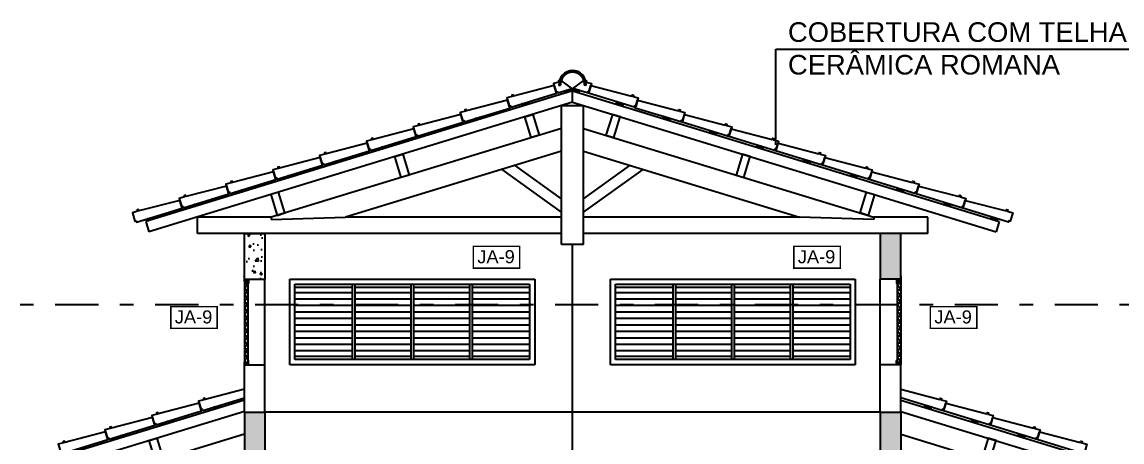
# Model space of a CAD drawing. Extents: x -81 to 144, y 107 to 212.
# Drawn here: x -51.73 to -43.65, y 161.62 to 164.7 of the extents above; entities that cross this region are included whole.
import ezdxf

# ---------------------------------------------------------------- set-up
doc = ezdxf.new("R2010")
doc.units = 0
doc.header["$LTSCALE"] = 0.005
doc.linetypes.add('DASHDOT', pattern=[25.4, 12.7, -6.35, 0, -6.35])
doc.layers.get('0').update_dxf_attribs({"linetype": 'CONTINUOUS'})
for name, color, linetype in [('A-01', 1, 'CONTINUOUS'), ('A-ALV', 6, 'CONTINUOUS'), ('A-ESQ', 1, 'CONTINUOUS'), ('A-EST', 5, 'CONTINUOUS'), ('A-PERFIL', 3, 'CONTINUOUS'), ('A-TEL', 2, 'CONTINUOUS'), ('A-TELHAS', 2, 'CONTINUOUS'), ('ARQ-HTC', 9, 'CONTINUOUS'), ('ARQ-SMB-1_100', 1, 'CONTINUOUS'), ('ARQ-TXT-1_075', 2, 'CONTINUOUS'), ('MADEIRAMENTO', 2, 'CONTINUOUS')]:
    doc.layers.add(name, color=color, linetype=linetype)
doc.styles.add('ESC-50-A20', font='arial.ttf', dxfattribs={"height": 0.1})
doc.styles.add('FNDE Texto Cota 0025', font='verdana.ttf', dxfattribs={"height": 0.04})
doc.dimstyles.new('FNDE 1-0025', dxfattribs={"dimscale": 5, "dimtxt": 0.04, "dimasz": 0.01, "dimexe": 0.15, "dimexo": 0.15, "dimgap": 0.005, "dimtad": 1, "dimzin": 1, "dimdsep": 46, "dimtxsty": 'FNDE Texto Cota 0025', "dimblk": 'tic', "dimcen": 0.015, "dimdle": 0.15, "dimse1": 1, "dimse2": 1, "dimclrd": 251, "dimclre": 251, "dimclrt": 256, "dimaunit": 1, "dimadec": 3, "dimazin": 0, "dimtfac": 1, "dimtix": 1, "dimtmove": 2, "dimatfit": 3, "dimfxl": 0.15, "dimtvp": 1, "dimtolj": 1, "dimtzin": 0, "dimarcsym": 0})
pattern_1 = [(50, (86.559, 34.55552), (0.18218467, -0.01593909), [0.01905, -0.20955]), (355, (86.559, 34.55552), (-0.03524342, 0.19105685), [0.01524, -0.16764058]), (100.45144, (86.57419, 34.5542), (0.14694125, 0.17511775), [0.01619, -0.17809024]), (46.1842, (86.559, 34.60632), (0.27107904, -0.04204233), [0.028575, -0.314325]), (96.63556, (86.5816, 34.60282), (0.23740413, 0.24742612), [0.02428502, -0.2671356]), (351.18415, (86.559, 34.60632), (0.23740413, 0.24742612), [0.02285997, -0.25145973]), (21, (86.5844, 34.59362), (0.15161439, -0.1022652), [0.01905, -0.20955]), (326, (86.5844, 34.59362), (0.06180203, 0.18418797), [0.01524, -0.16764]), (71.45144, (86.59704, 34.5851), (0.21341642, 0.08192277), [0.01619, -0.17808994]), (37.5, (86.559005, 34.55552), (0.003088603, 0.08455504), [0, -0.165608, 0, -0.17018, 0, -0.168275]), (7.5, (86.559005, 34.55552), (0.066819663, 0.100180575), [0, -0.097028, 0, -0.161798, 0, -0.064135]), (327.5, (86.50236, 34.55552), (0.135590595, -0.005728744), [0, -0.0635, 0, -0.19812, 0, -0.26289]), (317.5, (86.47696, 34.55552), (0.14812918, 0.02542649), [0, -0.08255, 0, -0.131572, 0, -0.18669])]

# ---------------------------------------------------------------- blocks, each defined once
blk = doc.blocks.new('T2')
at = {"linetype": 'Continuous'}
blk.add_lwpolyline([(0, 0.0594), (0.31, 0.073), (0.3096, 0.083), (0.3196, 0.0834), (0.32, 0.0734), (0.36, 0.075), (0.36, 0.0099), (0.35, 0.0099), (0.35, 0), (0, 0), (0.0001, 0.0594)], dxfattribs=at)
blk = doc.blocks.new('tic')
at = {"color": 251}
for p, q in [((-1, 0), (1, 0)), ((0, -1), (0, 1))]:
    blk.add_line(p, q, dxfattribs=at)
blk.add_line((-0.6, -0.6), (0.6, 0.6))

msp = doc.modelspace()

# ---------------------------------------------------------------- hatches: boundary and pattern name
at = {"layer": 'ARQ-HTC'}
h = msp.add_hatch(dxfattribs=at)
h.set_pattern_fill('AR-CONC', color=251, scale=0.001, style=0)
h.set_pattern_definition(pattern_1)
h.paths.add_polyline_path([(-49.9499, 163.1497), (-50.0999, 163.1497), (-50.0999, 162.8147), (-50.0699, 162.8147), (-49.9499, 162.8147)])
h = msp.add_hatch(dxfattribs=at)
h.set_pattern_fill('AR-CONC', color=251, scale=0.001, style=0)
h.set_pattern_definition(pattern_1)
h.paths.add_polyline_path([(-49.9499, 161.8347), (-50.0999, 161.8347), (-50.0999, 161.5347), (-49.9499, 161.5347)])
h.paths.add_polyline_path([(-45.2734, 161.8347), (-45.4234, 161.8347), (-45.4234, 161.5347), (-45.2734, 161.5347)])
h.paths.add_polyline_path([(-45.2734, 163.1497), (-45.4234, 163.1497), (-45.4234, 162.8147), (-45.2734, 162.8147)])

# ---------------------------------------------------------------- linework, layer by layer
at = {"color": 2, "linetype": 'ByBlock'}
for p, q in [((-47.7865, 164.2385), (-47.7745, 164.2395)), ((-47.7865, 164.2385), (-47.7745, 164.2395)), ((-47.6867, 164.2139), (-47.7706, 164.274)), ((-47.6867, 164.2139), (-47.6031, 164.2744)), ((-47.587, 164.2391), (-47.599, 164.24))]:
    msp.add_line(p, q, dxfattribs=at)
at = {"linetype": 'DASHDOT', "ltscale": 5}
msp.add_line((-52.9606, 162.6274), (-42.1324, 162.6274), dxfattribs=at)
at = {"color": 2, "linetype": 'ByBlock'}
for points in [[(-47.7833, 164.2734), (-47.7897, 164.2717), (-47.7872, 164.2621), (-47.8259, 164.2519), (-47.8069, 164.1896), (-47.7973, 164.1925), (-47.7944, 164.1831), (-47.6887, 164.2154)], [(-47.7628, 164.2684), (-47.7728, 164.2658)], [(-47.59, 164.2734), (-47.5835, 164.2717), (-47.5861, 164.2621), (-47.5474, 164.2519), (-47.5664, 164.1896), (-47.576, 164.1925), (-47.5789, 164.1831), (-47.6846, 164.2154)], [(-47.6105, 164.2684), (-47.6005, 164.2658)]]:
    msp.add_lwpolyline(points, dxfattribs=at)
at = {"color": 3}
for points in [[(-47.9325, 163.872), (-47.9898, 163.8544), (-48.0366, 164.0074), (-47.9792, 164.025)], [(-47.4408, 163.872), (-47.3835, 163.8544), (-47.3367, 164.0074), (-47.394, 164.025)], [(-48.8888, 163.5796), (-48.9461, 163.562), (-48.9929, 163.7151), (-48.9355, 163.7326)], [(-46.4845, 163.5796), (-46.4271, 163.562), (-46.3804, 163.7151), (-46.4377, 163.7326)], [(-49.8597, 163.2828), (-49.8023, 163.3003), (-49.8491, 163.4533), (-49.9064, 163.4358)], [(-45.5136, 163.2828), (-45.571, 163.3003), (-45.5242, 163.4533), (-45.4668, 163.4358)], [(-50.6964, 161.4917), (-50.7538, 161.4742), (-50.8005, 161.6272), (-50.7432, 161.6447)], [(-44.6769, 161.4917), (-44.6195, 161.4742), (-44.5727, 161.6272), (-44.6301, 161.6447)]]:
    msp.add_lwpolyline(points, close=True, dxfattribs=at)
at = {"color": 2, "linetype": 'ByBlock'}
for centre, radius, start, end in [((-47.6848, 164.2467), 0.102, 91.24036, 184.61749), ((-47.6848, 164.2467), 0.102, 91.24036, 184.61749), ((-47.6848, 164.2467), 0.09, 91.38518, 184.61749), ((-47.6848, 164.2467), 0.09, 91.38518, 184.61749), ((-47.6887, 164.2467), 0.102, 355.69124, 89.06837), ((-47.6887, 164.2467), 0.09, 355.69124, 88.92355)]:
    msp.add_arc(centre, radius, start, end, dxfattribs=at)
at = {"layer": 'A-01'}
for p, q in [((-47.6866, 161.5347), (-47.6866, 163.0697)), ((-49.9499, 162.1847), (-49.9499, 162.8147)), ((-45.4234, 162.1847), (-45.4234, 162.8147)), ((-45.4234, 161.8347), (-49.9499, 161.8347))]:
    msp.add_line(p, q, dxfattribs=at)
at = {"layer": 'A-ALV'}
for p, q in [((-50.0999, 161.8347), (-50.0999, 162.1847)), ((-50.0999, 162.1847), (-49.9499, 162.1847)), ((-49.9499, 161.8347), (-49.9499, 162.1847)), ((-45.2734, 162.1847), (-45.4234, 162.1847)), ((-45.4234, 161.8347), (-45.4234, 162.1847)), ((-45.2734, 161.8347), (-45.2734, 162.1847))]:
    msp.add_line(p, q, dxfattribs=at)
at = {"layer": 'A-ESQ'}
for p, q in [((-49.7651, 162.8147), (-47.9651, 162.8147)), ((-49.7651, 162.1847), (-49.7651, 162.8147)), ((-49.7281, 162.7777), (-48.0021, 162.7777)), ((-49.7281, 162.2217), (-49.7281, 162.7777)), ((-49.7281, 162.7537), (-49.3066, 162.7537)), ((-49.3066, 162.7777), (-49.3066, 162.2217)), ((-49.2866, 162.7777), (-49.2866, 162.2217)), ((-49.2866, 162.7537), (-48.8751, 162.7537)), ((-48.8751, 162.7777), (-48.8751, 162.2217)), ((-48.8551, 162.7777), (-48.8551, 162.2217)), ((-48.8551, 162.7537), (-48.4436, 162.7537)), ((-48.4436, 162.7777), (-48.4436, 162.2217)), ((-48.4236, 162.7777), (-48.4236, 162.2217)), ((-48.4236, 162.7537), (-48.0021, 162.7537)), ((-48.0021, 162.7777), (-48.0021, 162.2217)), ((-47.9651, 162.8147), (-47.9651, 162.1847)), ((-47.4082, 162.8147), (-45.6082, 162.8147)), ((-47.4082, 162.1847), (-47.4082, 162.8147)), ((-47.3712, 162.7777), (-45.6452, 162.7777)), ((-47.3712, 162.2217), (-47.3712, 162.7777)), ((-47.3712, 162.7537), (-46.9497, 162.7537)), ((-46.9497, 162.7777), (-46.9497, 162.2217)), ((-46.9297, 162.7777), (-46.9297, 162.2217)), ((-46.9297, 162.7537), (-46.5182, 162.7537)), ((-46.5182, 162.7777), (-46.5182, 162.2217)), ((-46.4982, 162.7777), (-46.4982, 162.2217)), ((-46.4982, 162.7537), (-46.0867, 162.7537)), ((-46.0867, 162.7777), (-46.0867, 162.2217)), ((-46.0667, 162.7777), (-46.0667, 162.2217)), ((-46.0667, 162.7537), (-45.6452, 162.7537)), ((-45.6452, 162.7777), (-45.6452, 162.2217)), ((-45.6082, 162.8147), (-45.6082, 162.1847)), ((-49.3066, 162.7142), (-49.7281, 162.7142)), ((-49.3066, 162.6665), (-49.7281, 162.6665)), ((-48.8751, 162.7142), (-49.2866, 162.7142)), ((-48.8751, 162.6665), (-49.2866, 162.6665)), ((-48.4436, 162.7142), (-48.8551, 162.7142)), ((-48.4436, 162.6665), (-48.8551, 162.6665)), ((-48.0021, 162.7142), (-48.4236, 162.7142)), ((-48.0021, 162.6665), (-48.4236, 162.6665)), ((-46.9497, 162.7142), (-47.3712, 162.7142)), ((-46.9497, 162.6665), (-47.3712, 162.6665)), ((-46.5182, 162.7142), (-46.9297, 162.7142)), ((-46.5182, 162.6665), (-46.9297, 162.6665)), ((-46.0867, 162.7142), (-46.4982, 162.7142)), ((-46.0867, 162.6665), (-46.4982, 162.6665)), ((-45.6452, 162.7142), (-46.0667, 162.7142)), ((-45.6452, 162.6665), (-46.0667, 162.6665)), ((-49.3066, 162.6189), (-49.7281, 162.6189)), ((-48.8751, 162.6189), (-49.2866, 162.6189)), ((-48.4436, 162.6189), (-48.8551, 162.6189)), ((-48.0021, 162.6189), (-48.4236, 162.6189)), ((-46.9497, 162.6189), (-47.3712, 162.6189)), ((-46.5182, 162.6189), (-46.9297, 162.6189)), ((-46.0867, 162.6189), (-46.4982, 162.6189)), ((-45.6452, 162.6189), (-46.0667, 162.6189)), ((-49.3066, 162.5713), (-49.7281, 162.5713)), ((-49.3066, 162.5237), (-49.7281, 162.5237)), ((-48.8751, 162.5713), (-49.2866, 162.5713)), ((-48.8751, 162.5237), (-49.2866, 162.5237)), ((-48.4436, 162.5713), (-48.8551, 162.5713)), ((-48.4436, 162.5237), (-48.8551, 162.5237)), ((-48.0021, 162.5713), (-48.4236, 162.5713)), ((-48.0021, 162.5237), (-48.4236, 162.5237)), ((-46.9497, 162.5713), (-47.3712, 162.5713)), ((-46.9497, 162.5237), (-47.3712, 162.5237)), ((-46.5182, 162.5713), (-46.9297, 162.5713)), ((-46.5182, 162.5237), (-46.9297, 162.5237)), ((-46.0867, 162.5713), (-46.4982, 162.5713)), ((-46.0867, 162.5237), (-46.4982, 162.5237)), ((-45.6452, 162.5713), (-46.0667, 162.5713)), ((-45.6452, 162.5237), (-46.0667, 162.5237)), ((-49.3066, 162.476), (-49.7281, 162.476)), ((-49.3066, 162.4284), (-49.7281, 162.4284)), ((-48.8751, 162.476), (-49.2866, 162.476)), ((-48.8751, 162.4284), (-49.2866, 162.4284)), ((-48.4436, 162.476), (-48.8551, 162.476)), ((-48.4436, 162.4284), (-48.8551, 162.4284)), ((-48.0021, 162.476), (-48.4236, 162.476)), ((-48.0021, 162.4284), (-48.4236, 162.4284)), ((-46.9497, 162.476), (-47.3712, 162.476)), ((-46.9497, 162.4284), (-47.3712, 162.4284)), ((-46.5182, 162.476), (-46.9297, 162.476)), ((-46.5182, 162.4284), (-46.9297, 162.4284)), ((-46.0867, 162.476), (-46.4982, 162.476)), ((-46.0867, 162.4284), (-46.4982, 162.4284)), ((-45.6452, 162.476), (-46.0667, 162.476)), ((-45.6452, 162.4284), (-46.0667, 162.4284)), ((-49.3066, 162.3808), (-49.7281, 162.3808)), ((-48.8751, 162.3808), (-49.2866, 162.3808)), ((-48.4436, 162.3808), (-48.8551, 162.3808)), ((-48.0021, 162.3808), (-48.4236, 162.3808)), ((-46.9497, 162.3808), (-47.3712, 162.3808)), ((-46.5182, 162.3808), (-46.9297, 162.3808)), ((-46.0867, 162.3808), (-46.4982, 162.3808)), ((-45.6452, 162.3808), (-46.0667, 162.3808)), ((-49.3066, 162.3332), (-49.7281, 162.3332)), ((-49.3066, 162.2855), (-49.7281, 162.2855)), ((-48.8751, 162.3332), (-49.2866, 162.3332)), ((-48.8751, 162.2855), (-49.2866, 162.2855)), ((-48.4436, 162.3332), (-48.8551, 162.3332)), ((-48.4436, 162.2855), (-48.8551, 162.2855)), ((-48.0021, 162.3332), (-48.4236, 162.3332)), ((-48.0021, 162.2855), (-48.4236, 162.2855)), ((-46.9497, 162.3332), (-47.3712, 162.3332)), ((-46.9497, 162.2855), (-47.3712, 162.2855)), ((-46.5182, 162.3332), (-46.9297, 162.3332)), ((-46.5182, 162.2855), (-46.9297, 162.2855)), ((-46.0867, 162.3332), (-46.4982, 162.3332)), ((-46.0867, 162.2855), (-46.4982, 162.2855)), ((-45.6452, 162.3332), (-46.0667, 162.3332)), ((-45.6452, 162.2855), (-46.0667, 162.2855)), ((-47.9651, 162.1847), (-49.7651, 162.1847)), ((-49.3066, 162.2457), (-49.7281, 162.2457)), ((-48.0021, 162.2217), (-49.7281, 162.2217)), ((-48.8751, 162.2457), (-49.2866, 162.2457)), ((-48.4436, 162.2457), (-48.8551, 162.2457)), ((-48.0021, 162.2457), (-48.4236, 162.2457)), ((-45.6082, 162.1847), (-47.4082, 162.1847)), ((-46.9497, 162.2457), (-47.3712, 162.2457)), ((-45.6452, 162.2217), (-47.3712, 162.2217)), ((-46.5182, 162.2457), (-46.9297, 162.2457)), ((-46.0867, 162.2457), (-46.4982, 162.2457)), ((-45.6452, 162.2457), (-46.0667, 162.2457))]:
    msp.add_line(p, q, dxfattribs=at)
at = {"layer": 'A-EST'}
for p, q in [((-50.0999, 162.8147), (-50.0999, 163.1497)), ((-50.0999, 163.1497), (-49.9499, 163.1497)), ((-49.9499, 163.1497), (-49.9499, 162.8147)), ((-45.4234, 163.1497), (-45.4234, 162.8147)), ((-45.2734, 163.1497), (-45.4234, 163.1497)), ((-45.2734, 162.8147), (-45.2734, 163.1497)), ((-50.0999, 162.8147), (-49.9499, 162.8147)), ((-45.2734, 162.8147), (-45.4234, 162.8147)), ((-50.0999, 161.8347), (-50.0999, 161.5347)), ((-50.0999, 161.8347), (-49.9499, 161.8347)), ((-49.9499, 161.8347), (-49.9499, 161.5347)), ((-45.4234, 161.8347), (-45.2734, 161.8347)), ((-45.4234, 161.8347), (-45.4234, 161.5347)), ((-45.2734, 161.8347), (-45.2734, 161.5347))]:
    msp.add_line(p, q, dxfattribs=at)
at = {"layer": 'A-PERFIL'}
for p, q in [((-50.1019, 162.8342), (-50.1019, 162.7982)), ((-50.1014, 162.8347), (-50.1009, 162.8347)), ((-50.1014, 162.8342), (-50.1014, 162.7982)), ((-50.1014, 162.8342), (-50.1009, 162.8342)), ((-50.1009, 162.8342), (-50.1009, 162.8147)), ((-50.1004, 162.8342), (-50.1004, 162.8147)), ((-45.2729, 162.8342), (-45.2729, 162.8147)), ((-45.2719, 162.8347), (-45.2724, 162.8347)), ((-45.2724, 162.8342), (-45.2724, 162.8147)), ((-45.2719, 162.8342), (-45.2724, 162.8342)), ((-45.2719, 162.8342), (-45.2719, 162.7982)), ((-45.2714, 162.8342), (-45.2714, 162.7982)), ((-50.1014, 162.7982), (-50.0964, 162.7982)), ((-50.1014, 162.7977), (-50.0964, 162.7977)), ((-50.1009, 162.8147), (-50.1004, 162.8147)), ((-50.0999, 162.8147), (-50.0999, 162.7997)), ((-50.0999, 162.8147), (-50.0699, 162.8147)), ((-50.0999, 162.7997), (-50.0714, 162.7997)), ((-50.0999, 162.7992), (-50.0964, 162.7992)), ((-50.0999, 162.7992), (-50.0999, 162.7987)), ((-50.0999, 162.7987), (-50.0964, 162.7987)), ((-50.0994, 162.8142), (-50.0994, 162.8002)), ((-50.0994, 162.8142), (-50.0704, 162.8142)), ((-50.0709, 162.8002), (-50.0994, 162.8002)), ((-50.0964, 162.7987), (-50.0964, 162.7982)), ((-50.0959, 162.7987), (-50.0959, 162.7982)), ((-50.0957, 162.7987), (-50.0957, 162.7992)), ((-50.0957, 162.7992), (-50.074, 162.7992)), ((-50.0957, 162.7987), (-50.074, 162.7987)), ((-50.0886, 162.7982), (-50.0957, 162.7893)), ((-50.0957, 162.7821), (-50.0957, 162.7893)), ((-50.0928, 162.7821), (-50.0957, 162.7821)), ((-50.0762, 162.7725), (-50.0957, 162.748)), ((-50.0957, 162.7336), (-50.0957, 162.748)), ((-50.0884, 162.7977), (-50.0952, 162.7891)), ((-50.0952, 162.7891), (-50.0952, 162.7826)), ((-50.0928, 162.7826), (-50.0952, 162.7826)), ((-50.0757, 162.7723), (-50.0952, 162.7478)), ((-50.0952, 162.7478), (-50.0952, 162.7341)), ((-50.0928, 162.7826), (-50.0928, 162.7821)), ((-50.0886, 162.7982), (-50.074, 162.7982)), ((-50.0884, 162.7977), (-50.074, 162.7977)), ((-50.0757, 162.7826), (-50.0787, 162.7826)), ((-50.0787, 162.7821), (-50.0787, 162.7826)), ((-50.0762, 162.7821), (-50.0787, 162.7821)), ((-50.0762, 162.7725), (-50.0762, 162.7821)), ((-50.0757, 162.7723), (-50.0757, 162.7826)), ((-50.074, 162.7982), (-50.074, 162.7987)), ((-50.0735, 162.7982), (-50.0735, 162.7987)), ((-50.0714, 162.7997), (-50.0714, 162.7852)), ((-50.0709, 162.8002), (-50.0709, 162.7853)), ((-50.0709, 162.7847), (-50.0704, 162.7847)), ((-50.0709, 162.7847), (-50.0704, 162.7847)), ((-50.0705, 162.7852), (-50.0708, 162.7852)), ((-50.0704, 162.8142), (-50.0704, 162.7853)), ((-50.0699, 162.8147), (-50.0699, 162.7852)), ((-45.2734, 162.8147), (-45.3034, 162.8147)), ((-45.3034, 162.8147), (-45.3034, 162.7852)), ((-45.2739, 162.8142), (-45.3029, 162.8142)), ((-45.3029, 162.8142), (-45.3029, 162.7853)), ((-45.3024, 162.7847), (-45.3029, 162.7847)), ((-45.3024, 162.7847), (-45.3029, 162.7847)), ((-45.3028, 162.7852), (-45.3025, 162.7852)), ((-45.3024, 162.8002), (-45.2739, 162.8002)), ((-45.3024, 162.8002), (-45.3024, 162.7853)), ((-45.2734, 162.7997), (-45.3019, 162.7997)), ((-45.3019, 162.7997), (-45.3019, 162.7852)), ((-45.2998, 162.7982), (-45.2998, 162.7987)), ((-45.2776, 162.7992), (-45.2993, 162.7992)), ((-45.2993, 162.7982), (-45.2993, 162.7987)), ((-45.2776, 162.7987), (-45.2993, 162.7987)), ((-45.2846, 162.7982), (-45.2993, 162.7982)), ((-45.2849, 162.7977), (-45.2993, 162.7977)), ((-45.2976, 162.7826), (-45.2946, 162.7826)), ((-45.2976, 162.7723), (-45.2976, 162.7826)), ((-45.2976, 162.7723), (-45.2781, 162.7478)), ((-45.2971, 162.7821), (-45.2946, 162.7821)), ((-45.2971, 162.7725), (-45.2971, 162.7821)), ((-45.2971, 162.7725), (-45.2776, 162.748)), ((-45.2946, 162.7821), (-45.2946, 162.7826)), ((-45.2849, 162.7977), (-45.2781, 162.7891)), ((-45.2846, 162.7982), (-45.2776, 162.7893)), ((-45.2804, 162.7826), (-45.2781, 162.7826)), ((-45.2804, 162.7826), (-45.2804, 162.7821)), ((-45.2804, 162.7821), (-45.2776, 162.7821)), ((-45.2781, 162.7891), (-45.2781, 162.7826)), ((-45.2781, 162.7478), (-45.2781, 162.7341)), ((-45.2776, 162.7987), (-45.2776, 162.7992)), ((-45.2776, 162.7821), (-45.2776, 162.7893)), ((-45.2776, 162.7336), (-45.2776, 162.748)), ((-45.2774, 162.7987), (-45.2774, 162.7982)), ((-45.2734, 162.7992), (-45.2769, 162.7992)), ((-45.2769, 162.7987), (-45.2769, 162.7982)), ((-45.2734, 162.7987), (-45.2769, 162.7987)), ((-45.2719, 162.7982), (-45.2769, 162.7982)), ((-45.2719, 162.7977), (-45.2769, 162.7977)), ((-45.2739, 162.8142), (-45.2739, 162.8002)), ((-45.2734, 162.8147), (-45.2734, 162.7997)), ((-45.2734, 162.7992), (-45.2734, 162.7987)), ((-45.2724, 162.8147), (-45.2729, 162.8147)), ((-50.0928, 162.7336), (-50.0957, 162.7336)), ((-50.0762, 162.7241), (-50.0957, 162.6996)), ((-50.0957, 162.6852), (-50.0957, 162.6996)), ((-50.0928, 162.6852), (-50.0957, 162.6852)), ((-50.0762, 162.6756), (-50.0957, 162.6511)), ((-50.0928, 162.7341), (-50.0952, 162.7341)), ((-50.0757, 162.7239), (-50.0952, 162.6994)), ((-50.0952, 162.6994), (-50.0952, 162.6857)), ((-50.0928, 162.6857), (-50.0952, 162.6857)), ((-50.0757, 162.6754), (-50.0952, 162.6509)), ((-50.0928, 162.7341), (-50.0928, 162.7336)), ((-50.0928, 162.6857), (-50.0928, 162.6852)), ((-50.0757, 162.7341), (-50.0787, 162.7341)), ((-50.0787, 162.7336), (-50.0787, 162.7341)), ((-50.0762, 162.7336), (-50.0787, 162.7336)), ((-50.0757, 162.6857), (-50.0787, 162.6857)), ((-50.0787, 162.6852), (-50.0787, 162.6857)), ((-50.0762, 162.6852), (-50.0787, 162.6852)), ((-50.0762, 162.7241), (-50.0762, 162.7336)), ((-50.0762, 162.6756), (-50.0762, 162.6852)), ((-50.0757, 162.7239), (-50.0757, 162.7341)), ((-50.0757, 162.6754), (-50.0757, 162.6857)), ((-45.2976, 162.7341), (-45.2946, 162.7341)), ((-45.2976, 162.7239), (-45.2976, 162.7341)), ((-45.2976, 162.7239), (-45.2781, 162.6994)), ((-45.2976, 162.6857), (-45.2946, 162.6857)), ((-45.2976, 162.6754), (-45.2976, 162.6857)), ((-45.2976, 162.6754), (-45.2781, 162.6509)), ((-45.2971, 162.7336), (-45.2946, 162.7336)), ((-45.2971, 162.7241), (-45.2971, 162.7336)), ((-45.2971, 162.7241), (-45.2776, 162.6996)), ((-45.2971, 162.6852), (-45.2946, 162.6852)), ((-45.2971, 162.6756), (-45.2971, 162.6852)), ((-45.2971, 162.6756), (-45.2776, 162.6511)), ((-45.2946, 162.7336), (-45.2946, 162.7341)), ((-45.2946, 162.6852), (-45.2946, 162.6857)), ((-45.2804, 162.7341), (-45.2781, 162.7341)), ((-45.2804, 162.7341), (-45.2804, 162.7336)), ((-45.2804, 162.7336), (-45.2776, 162.7336)), ((-45.2804, 162.6857), (-45.2781, 162.6857)), ((-45.2804, 162.6857), (-45.2804, 162.6852)), ((-45.2804, 162.6852), (-45.2776, 162.6852)), ((-45.2781, 162.6994), (-45.2781, 162.6857)), ((-45.2776, 162.6852), (-45.2776, 162.6996)), ((-50.0957, 162.6367), (-50.0957, 162.6511)), ((-50.0928, 162.6367), (-50.0957, 162.6367)), ((-50.0762, 162.6272), (-50.0957, 162.6027)), ((-50.0957, 162.5883), (-50.0957, 162.6027)), ((-50.0928, 162.5883), (-50.0957, 162.5883)), ((-50.0952, 162.6509), (-50.0952, 162.6372)), ((-50.0928, 162.6372), (-50.0952, 162.6372)), ((-50.0757, 162.627), (-50.0952, 162.6025)), ((-50.0952, 162.6025), (-50.0952, 162.5888)), ((-50.0928, 162.5888), (-50.0952, 162.5888)), ((-50.0928, 162.6372), (-50.0928, 162.6367)), ((-50.0928, 162.5888), (-50.0928, 162.5883)), ((-50.0757, 162.6372), (-50.0787, 162.6372)), ((-50.0787, 162.6367), (-50.0787, 162.6372)), ((-50.0762, 162.6367), (-50.0787, 162.6367)), ((-50.0757, 162.5888), (-50.0787, 162.5888)), ((-50.0787, 162.5883), (-50.0787, 162.5888)), ((-50.0762, 162.5883), (-50.0787, 162.5883)), ((-50.0762, 162.6272), (-50.0762, 162.6367)), ((-50.0762, 162.5787), (-50.0762, 162.5883)), ((-50.0757, 162.627), (-50.0757, 162.6372)), ((-50.0757, 162.5785), (-50.0757, 162.5888)), ((-45.2976, 162.6372), (-45.2946, 162.6372)), ((-45.2976, 162.627), (-45.2976, 162.6372)), ((-45.2976, 162.627), (-45.2781, 162.6025)), ((-45.2976, 162.5888), (-45.2946, 162.5888)), ((-45.2976, 162.5785), (-45.2976, 162.5888)), ((-45.2971, 162.6367), (-45.2946, 162.6367)), ((-45.2971, 162.6272), (-45.2971, 162.6367)), ((-45.2971, 162.6272), (-45.2776, 162.6027)), ((-45.2971, 162.5883), (-45.2946, 162.5883)), ((-45.2971, 162.5787), (-45.2971, 162.5883)), ((-45.2946, 162.6367), (-45.2946, 162.6372)), ((-45.2946, 162.5883), (-45.2946, 162.5888)), ((-45.2804, 162.6372), (-45.2781, 162.6372)), ((-45.2804, 162.6372), (-45.2804, 162.6367)), ((-45.2804, 162.6367), (-45.2776, 162.6367)), ((-45.2804, 162.5888), (-45.2781, 162.5888)), ((-45.2804, 162.5888), (-45.2804, 162.5883)), ((-45.2804, 162.5883), (-45.2776, 162.5883)), ((-45.2781, 162.6509), (-45.2781, 162.6372)), ((-45.2781, 162.6025), (-45.2781, 162.5888)), ((-45.2776, 162.6367), (-45.2776, 162.6511)), ((-45.2776, 162.5883), (-45.2776, 162.6027)), ((-50.0762, 162.5787), (-50.0957, 162.5542)), ((-50.0957, 162.5398), (-50.0957, 162.5542)), ((-50.0928, 162.5398), (-50.0957, 162.5398)), ((-50.0762, 162.5303), (-50.0957, 162.5058)), ((-50.0957, 162.4914), (-50.0957, 162.5058)), ((-50.0757, 162.5785), (-50.0952, 162.554)), ((-50.0952, 162.554), (-50.0952, 162.5403)), ((-50.0928, 162.5403), (-50.0952, 162.5403)), ((-50.0757, 162.5301), (-50.0952, 162.5056)), ((-50.0952, 162.5056), (-50.0952, 162.4919)), ((-50.0928, 162.5403), (-50.0928, 162.5398)), ((-50.0757, 162.5403), (-50.0787, 162.5403)), ((-50.0787, 162.5398), (-50.0787, 162.5403)), ((-50.0762, 162.5398), (-50.0787, 162.5398)), ((-50.0762, 162.5303), (-50.0762, 162.5398)), ((-50.0757, 162.5301), (-50.0757, 162.5403)), ((-45.2976, 162.5785), (-45.2781, 162.554)), ((-45.2976, 162.5403), (-45.2946, 162.5403)), ((-45.2976, 162.5301), (-45.2976, 162.5403)), ((-45.2976, 162.5301), (-45.2781, 162.5056)), ((-45.2971, 162.5787), (-45.2776, 162.5542)), ((-45.2971, 162.5398), (-45.2946, 162.5398)), ((-45.2971, 162.5303), (-45.2971, 162.5398)), ((-45.2971, 162.5303), (-45.2776, 162.5058)), ((-45.2946, 162.5398), (-45.2946, 162.5403)), ((-45.2804, 162.5403), (-45.2781, 162.5403)), ((-45.2804, 162.5403), (-45.2804, 162.5398)), ((-45.2804, 162.5398), (-45.2776, 162.5398)), ((-45.2781, 162.554), (-45.2781, 162.5403)), ((-45.2781, 162.5056), (-45.2781, 162.4919)), ((-45.2776, 162.5398), (-45.2776, 162.5542)), ((-45.2776, 162.4914), (-45.2776, 162.5058)), ((-50.0928, 162.4914), (-50.0957, 162.4914)), ((-50.0762, 162.4818), (-50.0957, 162.4573)), ((-50.0957, 162.4429), (-50.0957, 162.4573)), ((-50.0928, 162.4429), (-50.0957, 162.4429)), ((-50.0762, 162.4334), (-50.0957, 162.4089)), ((-50.0928, 162.4919), (-50.0952, 162.4919)), ((-50.0757, 162.4816), (-50.0952, 162.4571)), ((-50.0952, 162.4571), (-50.0952, 162.4434)), ((-50.0928, 162.4434), (-50.0952, 162.4434)), ((-50.0757, 162.4332), (-50.0952, 162.4087)), ((-50.0928, 162.4919), (-50.0928, 162.4914)), ((-50.0928, 162.4434), (-50.0928, 162.4429)), ((-50.0757, 162.4919), (-50.0787, 162.4919)), ((-50.0787, 162.4914), (-50.0787, 162.4919)), ((-50.0762, 162.4914), (-50.0787, 162.4914)), ((-50.0757, 162.4434), (-50.0787, 162.4434)), ((-50.0787, 162.4429), (-50.0787, 162.4434)), ((-50.0762, 162.4429), (-50.0787, 162.4429)), ((-50.0762, 162.4818), (-50.0762, 162.4914)), ((-50.0762, 162.4334), (-50.0762, 162.4429)), ((-50.0757, 162.4816), (-50.0757, 162.4919)), ((-50.0757, 162.4332), (-50.0757, 162.4434)), ((-45.2976, 162.4919), (-45.2946, 162.4919)), ((-45.2976, 162.4816), (-45.2976, 162.4919)), ((-45.2976, 162.4816), (-45.2781, 162.4571)), ((-45.2976, 162.4434), (-45.2946, 162.4434)), ((-45.2976, 162.4332), (-45.2976, 162.4434)), ((-45.2976, 162.4332), (-45.2781, 162.4087)), ((-45.2971, 162.4914), (-45.2946, 162.4914)), ((-45.2971, 162.4818), (-45.2971, 162.4914)), ((-45.2971, 162.4818), (-45.2776, 162.4573)), ((-45.2971, 162.4429), (-45.2946, 162.4429)), ((-45.2971, 162.4334), (-45.2971, 162.4429)), ((-45.2971, 162.4334), (-45.2776, 162.4089)), ((-45.2946, 162.4914), (-45.2946, 162.4919)), ((-45.2946, 162.4429), (-45.2946, 162.4434)), ((-45.2804, 162.4919), (-45.2781, 162.4919)), ((-45.2804, 162.4919), (-45.2804, 162.4914)), ((-45.2804, 162.4914), (-45.2776, 162.4914)), ((-45.2804, 162.4434), (-45.2781, 162.4434)), ((-45.2804, 162.4434), (-45.2804, 162.4429)), ((-45.2804, 162.4429), (-45.2776, 162.4429)), ((-45.2781, 162.4571), (-45.2781, 162.4434)), ((-45.2776, 162.4429), (-45.2776, 162.4573)), ((-50.0957, 162.3945), (-50.0957, 162.4089)), ((-50.0928, 162.3945), (-50.0957, 162.3945)), ((-50.0762, 162.3849), (-50.0957, 162.3604)), ((-50.0957, 162.346), (-50.0957, 162.3604)), ((-50.0928, 162.346), (-50.0957, 162.346)), ((-50.0952, 162.4087), (-50.0952, 162.395)), ((-50.0928, 162.395), (-50.0952, 162.395)), ((-50.0757, 162.3847), (-50.0952, 162.3602)), ((-50.0952, 162.3602), (-50.0952, 162.3465)), ((-50.0928, 162.3465), (-50.0952, 162.3465)), ((-50.0928, 162.395), (-50.0928, 162.3945)), ((-50.0928, 162.3465), (-50.0928, 162.346)), ((-50.0757, 162.395), (-50.0787, 162.395)), ((-50.0787, 162.3945), (-50.0787, 162.395)), ((-50.0762, 162.3945), (-50.0787, 162.3945)), ((-50.0757, 162.3465), (-50.0787, 162.3465)), ((-50.0787, 162.346), (-50.0787, 162.3465)), ((-50.0762, 162.346), (-50.0787, 162.346)), ((-50.0762, 162.3849), (-50.0762, 162.3945)), ((-50.0762, 162.3365), (-50.0762, 162.346)), ((-50.0757, 162.3847), (-50.0757, 162.395)), ((-50.0757, 162.3363), (-50.0757, 162.3465)), ((-45.2976, 162.395), (-45.2946, 162.395)), ((-45.2976, 162.3847), (-45.2976, 162.395)), ((-45.2976, 162.3847), (-45.2781, 162.3602)), ((-45.2976, 162.3465), (-45.2946, 162.3465)), ((-45.2976, 162.3363), (-45.2976, 162.3465)), ((-45.2971, 162.3945), (-45.2946, 162.3945)), ((-45.2971, 162.3849), (-45.2971, 162.3945)), ((-45.2971, 162.3849), (-45.2776, 162.3604)), ((-45.2971, 162.346), (-45.2946, 162.346)), ((-45.2971, 162.3365), (-45.2971, 162.346)), ((-45.2946, 162.3945), (-45.2946, 162.395)), ((-45.2946, 162.346), (-45.2946, 162.3465)), ((-45.2804, 162.395), (-45.2781, 162.395)), ((-45.2804, 162.395), (-45.2804, 162.3945)), ((-45.2804, 162.3945), (-45.2776, 162.3945)), ((-45.2804, 162.3465), (-45.2781, 162.3465)), ((-45.2804, 162.3465), (-45.2804, 162.346)), ((-45.2804, 162.346), (-45.2776, 162.346)), ((-45.2781, 162.4087), (-45.2781, 162.395)), ((-45.2781, 162.3602), (-45.2781, 162.3465)), ((-45.2776, 162.3945), (-45.2776, 162.4089)), ((-45.2776, 162.346), (-45.2776, 162.3604)), ((-50.0762, 162.3365), (-50.0957, 162.312)), ((-50.0957, 162.2976), (-50.0957, 162.312)), ((-50.0928, 162.2976), (-50.0957, 162.2976)), ((-50.0762, 162.288), (-50.0957, 162.2635)), ((-50.0957, 162.2491), (-50.0957, 162.2635)), ((-50.0757, 162.3363), (-50.0952, 162.3118)), ((-50.0952, 162.3118), (-50.0952, 162.2981)), ((-50.0928, 162.2981), (-50.0952, 162.2981)), ((-50.0757, 162.2878), (-50.0952, 162.2633)), ((-50.0952, 162.2633), (-50.0952, 162.2496)), ((-50.0928, 162.2981), (-50.0928, 162.2976)), ((-50.0787, 162.2976), (-50.0787, 162.2981)), ((-50.0757, 162.2981), (-50.0787, 162.2981)), ((-50.0762, 162.2976), (-50.0787, 162.2976)), ((-50.0762, 162.288), (-50.0762, 162.2976)), ((-50.0757, 162.2878), (-50.0757, 162.2981)), ((-45.2976, 162.3363), (-45.2781, 162.3118)), ((-45.2976, 162.2878), (-45.2976, 162.2981)), ((-45.2976, 162.2981), (-45.2946, 162.2981)), ((-45.2976, 162.2878), (-45.2781, 162.2633)), ((-45.2971, 162.3365), (-45.2776, 162.312)), ((-45.2971, 162.288), (-45.2971, 162.2976)), ((-45.2971, 162.2976), (-45.2946, 162.2976)), ((-45.2971, 162.288), (-45.2776, 162.2635)), ((-45.2946, 162.2976), (-45.2946, 162.2981)), ((-45.2804, 162.2981), (-45.2804, 162.2976)), ((-45.2804, 162.2981), (-45.2781, 162.2981)), ((-45.2804, 162.2976), (-45.2776, 162.2976)), ((-45.2781, 162.3118), (-45.2781, 162.2981)), ((-45.2781, 162.2633), (-45.2781, 162.2496)), ((-45.2776, 162.2976), (-45.2776, 162.312)), ((-45.2776, 162.2491), (-45.2776, 162.2635)), ((-50.1019, 162.2002), (-50.1019, 162.2012)), ((-50.1014, 162.2017), (-50.0964, 162.2017)), ((-50.1014, 162.2012), (-50.0964, 162.2012)), ((-50.1014, 162.2002), (-50.1014, 162.2012)), ((-50.1014, 162.2002), (-50.1009, 162.2002)), ((-50.1014, 162.1997), (-50.1009, 162.1997)), ((-50.1009, 162.2002), (-50.1009, 162.1847)), ((-50.1009, 162.1847), (-50.1004, 162.1847)), ((-50.1004, 162.2002), (-50.1004, 162.1847)), ((-50.0999, 162.2007), (-50.0964, 162.2007)), ((-50.0999, 162.2002), (-50.0999, 162.2007)), ((-50.0999, 162.2002), (-50.0964, 162.2002)), ((-50.0999, 162.1997), (-50.0714, 162.1997)), ((-50.0999, 162.1847), (-50.0999, 162.1997)), ((-50.0999, 162.1847), (-50.0699, 162.1847)), ((-50.0994, 162.1852), (-50.0994, 162.1992)), ((-50.0709, 162.1992), (-50.0994, 162.1992)), ((-50.0994, 162.1852), (-50.0704, 162.1852)), ((-50.0964, 162.2007), (-50.0964, 162.2012)), ((-50.0959, 162.2007), (-50.0959, 162.2012)), ((-50.0928, 162.2491), (-50.0957, 162.2491)), ((-50.0762, 162.2396), (-50.0957, 162.2151)), ((-50.0957, 162.2007), (-50.0957, 162.2151)), ((-50.0957, 162.2007), (-50.0735, 162.2007)), ((-50.0928, 162.2496), (-50.0952, 162.2496)), ((-50.0757, 162.2394), (-50.0952, 162.2149)), ((-50.0952, 162.2149), (-50.0952, 162.2012)), ((-50.0735, 162.2012), (-50.0952, 162.2012)), ((-50.0928, 162.2496), (-50.0928, 162.2491)), ((-50.0757, 162.2496), (-50.0787, 162.2496)), ((-50.0787, 162.2491), (-50.0787, 162.2496)), ((-50.0762, 162.2491), (-50.0787, 162.2491)), ((-50.0762, 162.2396), (-50.0762, 162.2491)), ((-50.0757, 162.2394), (-50.0757, 162.2496)), ((-50.0735, 162.2012), (-50.0735, 162.2007)), ((-50.0714, 162.1997), (-50.0714, 162.2142)), ((-50.0709, 162.2147), (-50.0704, 162.2147)), ((-50.0709, 162.2147), (-50.0704, 162.2147)), ((-50.0709, 162.1992), (-50.0709, 162.2141)), ((-50.0705, 162.2142), (-50.0708, 162.2142)), ((-50.0704, 162.1852), (-50.0704, 162.2141)), ((-50.0699, 162.1847), (-50.0699, 162.2142)), ((-45.3034, 162.1847), (-45.3034, 162.2142)), ((-45.2734, 162.1847), (-45.3034, 162.1847)), ((-45.3024, 162.2147), (-45.3029, 162.2147)), ((-45.3024, 162.2147), (-45.3029, 162.2147)), ((-45.3029, 162.1852), (-45.3029, 162.2141)), ((-45.2739, 162.1852), (-45.3029, 162.1852)), ((-45.3028, 162.2142), (-45.3025, 162.2142)), ((-45.3024, 162.1992), (-45.3024, 162.2141)), ((-45.3024, 162.1992), (-45.2739, 162.1992)), ((-45.3019, 162.1997), (-45.3019, 162.2142)), ((-45.2734, 162.1997), (-45.3019, 162.1997)), ((-45.2998, 162.2012), (-45.2781, 162.2012)), ((-45.2998, 162.2012), (-45.2998, 162.2007)), ((-45.2776, 162.2007), (-45.2998, 162.2007)), ((-45.2976, 162.2496), (-45.2946, 162.2496)), ((-45.2976, 162.2394), (-45.2976, 162.2496)), ((-45.2976, 162.2394), (-45.2781, 162.2149)), ((-45.2971, 162.2491), (-45.2946, 162.2491)), ((-45.2971, 162.2396), (-45.2971, 162.2491)), ((-45.2971, 162.2396), (-45.2776, 162.2151)), ((-45.2946, 162.2491), (-45.2946, 162.2496)), ((-45.2804, 162.2496), (-45.2781, 162.2496)), ((-45.2804, 162.2496), (-45.2804, 162.2491)), ((-45.2804, 162.2491), (-45.2776, 162.2491)), ((-45.2781, 162.2149), (-45.2781, 162.2012)), ((-45.2776, 162.2007), (-45.2776, 162.2151)), ((-45.2774, 162.2007), (-45.2774, 162.2012)), ((-45.2719, 162.2017), (-45.2769, 162.2017)), ((-45.2719, 162.2012), (-45.2769, 162.2012)), ((-45.2769, 162.2007), (-45.2769, 162.2012)), ((-45.2734, 162.2007), (-45.2769, 162.2007)), ((-45.2734, 162.2002), (-45.2769, 162.2002)), ((-45.2739, 162.1852), (-45.2739, 162.1992)), ((-45.2734, 162.2002), (-45.2734, 162.2007)), ((-45.2734, 162.1847), (-45.2734, 162.1997)), ((-45.2729, 162.2002), (-45.2729, 162.1847)), ((-45.2724, 162.1847), (-45.2729, 162.1847)), ((-45.2724, 162.2002), (-45.2724, 162.1847)), ((-45.2719, 162.2002), (-45.2724, 162.2002)), ((-45.2719, 162.1997), (-45.2724, 162.1997)), ((-45.2719, 162.2002), (-45.2719, 162.2012)), ((-45.2714, 162.2002), (-45.2714, 162.2012))]:
    msp.add_line(p, q, dxfattribs=at)
at = {"layer": 'A-PERFIL', "color": 1}
for p, q in [((-50.0999, 162.7977), (-50.0999, 162.2017)), ((-50.0787, 162.7826), (-50.0928, 162.7826)), ((-50.0928, 162.7821), (-50.0787, 162.7821)), ((-50.0735, 162.7982), (-50.0735, 162.2012)), ((-45.2998, 162.7982), (-45.2998, 162.2012)), ((-45.2946, 162.7826), (-45.2804, 162.7826)), ((-45.2804, 162.7821), (-45.2946, 162.7821)), ((-45.2734, 162.7977), (-45.2734, 162.2017)), ((-50.0787, 162.7341), (-50.0928, 162.7341)), ((-50.0928, 162.7336), (-50.0787, 162.7336)), ((-50.0787, 162.6857), (-50.0928, 162.6857)), ((-50.0928, 162.6852), (-50.0787, 162.6852)), ((-45.2946, 162.7341), (-45.2804, 162.7341)), ((-45.2804, 162.7336), (-45.2946, 162.7336)), ((-45.2946, 162.6857), (-45.2804, 162.6857)), ((-45.2804, 162.6852), (-45.2946, 162.6852)), ((-50.0787, 162.6372), (-50.0928, 162.6372)), ((-50.0928, 162.6367), (-50.0787, 162.6367)), ((-50.0787, 162.5888), (-50.0928, 162.5888)), ((-50.0928, 162.5883), (-50.0787, 162.5883)), ((-45.2946, 162.6372), (-45.2804, 162.6372)), ((-45.2804, 162.6367), (-45.2946, 162.6367)), ((-45.2946, 162.5888), (-45.2804, 162.5888)), ((-45.2804, 162.5883), (-45.2946, 162.5883)), ((-50.0787, 162.5403), (-50.0928, 162.5403)), ((-50.0928, 162.5398), (-50.0787, 162.5398)), ((-45.2946, 162.5403), (-45.2804, 162.5403)), ((-45.2804, 162.5398), (-45.2946, 162.5398)), ((-50.0787, 162.4919), (-50.0928, 162.4919)), ((-50.0928, 162.4914), (-50.0787, 162.4914)), ((-50.0787, 162.4434), (-50.0928, 162.4434)), ((-50.0928, 162.4429), (-50.0787, 162.4429)), ((-45.2946, 162.4919), (-45.2804, 162.4919)), ((-45.2804, 162.4914), (-45.2946, 162.4914)), ((-45.2946, 162.4434), (-45.2804, 162.4434)), ((-45.2804, 162.4429), (-45.2946, 162.4429)), ((-50.0787, 162.395), (-50.0928, 162.395)), ((-50.0928, 162.3945), (-50.0787, 162.3945)), ((-50.0787, 162.3465), (-50.0928, 162.3465)), ((-50.0928, 162.346), (-50.0787, 162.346)), ((-45.2946, 162.395), (-45.2804, 162.395)), ((-45.2804, 162.3945), (-45.2946, 162.3945)), ((-45.2946, 162.3465), (-45.2804, 162.3465)), ((-45.2804, 162.346), (-45.2946, 162.346)), ((-50.0787, 162.2981), (-50.0928, 162.2981)), ((-50.0928, 162.2976), (-50.0787, 162.2976)), ((-45.2946, 162.2981), (-45.2804, 162.2981)), ((-45.2804, 162.2976), (-45.2946, 162.2976)), ((-50.0787, 162.2496), (-50.0928, 162.2496)), ((-50.0928, 162.2491), (-50.0787, 162.2491)), ((-45.2946, 162.2496), (-45.2804, 162.2496)), ((-45.2804, 162.2491), (-45.2946, 162.2491))]:
    msp.add_line(p, q, dxfattribs=at)
at = {"layer": 'A-PERFIL'}
for centre, radius, start, end in [((-50.1014, 162.8342), 0.0005, 90, 180), ((-50.1009, 162.8342), 0.0005, 360, 90), ((-45.2724, 162.8342), 0.0005, 90, 180), ((-45.2719, 162.8342), 0.0005, 0, 90), ((-50.1014, 162.7982), 0.0005, 180, 270), ((-50.0964, 162.7987), 0.0005, 360, 90), ((-50.0964, 162.7982), 0.0005, 270, 360), ((-50.074, 162.7987), 0.0005, 0, 90), ((-50.074, 162.7982), 0.0005, 270, 360), ((-50.0709, 162.7852), 0.0005, 180, 270), ((-50.0708, 162.7853), 0.0001, 180, 270), ((-50.0705, 162.7853), 0.0001, 270, 0), ((-50.0704, 162.7852), 0.0005, 270, 0), ((-45.3029, 162.7852), 0.0005, 180, 270), ((-45.3028, 162.7853), 0.0001, 180, 270), ((-45.3025, 162.7853), 0.0001, 270, 360), ((-45.3024, 162.7852), 0.0005, 270, 360), ((-45.2993, 162.7987), 0.0005, 90, 180), ((-45.2993, 162.7982), 0.0005, 180, 270), ((-45.2769, 162.7987), 0.0005, 90, 180), ((-45.2769, 162.7982), 0.0005, 180, 270), ((-45.2719, 162.7982), 0.0005, 270, 0), ((-50.1014, 162.2012), 0.0005, 90, 180), ((-50.1014, 162.2002), 0.0005, 180, 270), ((-50.1009, 162.2002), 0.0005, 270, 0), ((-50.0964, 162.2012), 0.0005, 0, 90), ((-50.0964, 162.2007), 0.0005, 270, 0), ((-50.0709, 162.2142), 0.0005, 90, 180), ((-50.0708, 162.2141), 0.0001, 90, 180), ((-50.0705, 162.2141), 0.0001, 360, 90), ((-50.0704, 162.2142), 0.0005, 360, 90), ((-45.3029, 162.2142), 0.0005, 90, 180), ((-45.3028, 162.2141), 0.0001, 90, 180), ((-45.3025, 162.2141), 0.0001, 0, 90), ((-45.3024, 162.2142), 0.0005, 0, 90), ((-45.2769, 162.2012), 0.0005, 90, 180), ((-45.2769, 162.2007), 0.0005, 180, 270), ((-45.2724, 162.2002), 0.0005, 180, 270), ((-45.2719, 162.2012), 0.0005, 360, 90), ((-45.2719, 162.2002), 0.0005, 270, 360)]:
    msp.add_arc(centre, radius, start, end, dxfattribs=at)
at = {"layer": 'A-TEL'}
for p, q in [((-47.6866, 164.1981), (-50.8249, 163.2386)), ((-47.6866, 164.1981), (-44.5484, 163.2386)), ((-47.6866, 164.1144), (-47.6866, 164.1981)), ((-47.6866, 164.1144), (-50.8015, 163.1621)), ((-47.7666, 163.0697), (-47.7666, 164.09)), ((-47.7666, 164.09), (-47.6066, 164.09)), ((-47.6866, 164.1144), (-44.5718, 163.1621)), ((-47.6066, 163.0697), (-47.6066, 164.09)), ((-47.7666, 163.9227), (-49.9024, 163.2697)), ((-47.6066, 163.9227), (-45.4708, 163.2697)), ((-47.7666, 163.7553), (-49.3552, 163.2697)), ((-47.6066, 163.7553), (-46.0181, 163.2697)), ((-47.7666, 163.405), (-48.1088, 163.6507)), ((-47.6066, 163.405), (-47.2645, 163.6507)), ((-47.7666, 163.3064), (-48.205, 163.6213)), ((-47.6066, 163.3064), (-47.1683, 163.6213)), ((-50.8249, 163.2386), (-50.8015, 163.1621)), ((-50.4446, 163.1497), (-50.4446, 163.2697)), ((-49.9024, 163.2697), (-50.4446, 163.2697)), ((-49.9024, 163.2535), (-49.3552, 163.2697)), ((-49.9024, 163.2697), (-49.9024, 163.2535)), ((-47.7666, 163.2697), (-49.3552, 163.2697)), ((-46.0181, 163.2697), (-47.6066, 163.2697)), ((-45.4708, 163.2535), (-46.0181, 163.2697)), ((-45.0734, 163.2697), (-45.4708, 163.2697)), ((-45.4708, 163.2697), (-45.4708, 163.2535)), ((-45.0734, 163.1497), (-45.0734, 163.2697)), ((-44.5484, 163.2386), (-44.5718, 163.1621)), ((-47.7666, 163.1497), (-50.4446, 163.1497)), ((-45.0734, 163.1497), (-47.6066, 163.1497)), ((-47.6066, 163.0697), (-47.7666, 163.0697)), ((-50.0999, 161.925), (-55.5014, 160.2736)), ((-45.2734, 161.925), (-39.8718, 160.2736)), ((-50.0999, 161.8414), (-55.4781, 160.1971)), ((-45.2734, 161.8414), (-39.8952, 160.1971)), ((-50.0999, 161.6741), (-54.579, 160.3047)), ((-45.2734, 161.6741), (-40.7943, 160.3047))]:
    msp.add_line(p, q, dxfattribs=at)
at = {"layer": 'A-TELHAS'}
for points in [[(-50.0999, 162.0035), (-50.3882, 161.9291), (-50.3908, 161.9387), (-50.4004, 161.9362), (-50.3979, 161.9265), (-50.4366, 161.9163), (-50.4176, 161.8541), (-50.408, 161.857), (-50.4051, 161.8476), (-50.0999, 161.9409)], [(-45.2734, 162.0035), (-44.9851, 161.9291), (-44.9825, 161.9387), (-44.9729, 161.9362), (-44.9754, 161.9265), (-44.9367, 161.9163), (-44.9557, 161.8541), (-44.9653, 161.857), (-44.9682, 161.8476), (-45.2734, 161.9409)]]:
    msp.add_lwpolyline(points, dxfattribs=at)
at = {"layer": 'ARQ-SMB-1_100', "color": 252, "ltscale": 10, "const_width": 0.0107}
for points in [[(-48.416, 162.8946), (-48.0751, 162.8946), (-48.0751, 163.0546), (-48.416, 163.0546)], [(-46.0591, 162.8946), (-45.7182, 162.8946), (-45.7182, 163.0546), (-46.0591, 163.0546)], [(-50.6404, 162.4518), (-50.2995, 162.4518), (-50.2995, 162.6118), (-50.6404, 162.6118)], [(-45.0549, 162.4518), (-44.714, 162.4518), (-44.714, 162.6118), (-45.0549, 162.6118)]]:
    msp.add_lwpolyline(points, close=True, dxfattribs=at)
at = {"layer": 'MADEIRAMENTO', "color": 1}
for p, q in [((-47.691, 164.2124), (-47.7345, 164.1835)), ((-47.6823, 164.2124), (-47.6387, 164.1837)), ((-47.6869, 164.1989), (-47.7391, 164.1977)), ((-47.6864, 164.1989), (-47.6342, 164.198)), ((-48.0071, 164.1033), (-48.0593, 164.1021)), ((-48.0113, 164.1168), (-48.0547, 164.0878)), ((-47.3661, 164.1033), (-47.314, 164.1021)), ((-47.3183, 164.0878), (-47.3617, 164.1168)), ((-48.3505, 163.9953), (-48.4027, 163.9941)), ((-48.3546, 164.0088), (-48.3981, 163.9798)), ((-47.0228, 163.9953), (-46.9706, 163.9941)), ((-47.0186, 164.0088), (-46.9752, 163.9798)), ((-48.6948, 163.8901), (-48.747, 163.8889)), ((-48.6989, 163.9036), (-48.7423, 163.8747)), ((-46.6785, 163.8901), (-46.6263, 163.8889)), ((-46.6744, 163.9036), (-46.6309, 163.8747)), ((-49.0432, 163.7985), (-49.0866, 163.7695)), ((-46.3301, 163.7985), (-46.2867, 163.7695)), ((-49.0391, 163.785), (-49.0912, 163.7838)), ((-46.3342, 163.785), (-46.282, 163.7838)), ((-49.3834, 163.6798), (-49.4356, 163.6786)), ((-49.3875, 163.6933), (-49.4309, 163.6644)), ((-45.9899, 163.6798), (-45.9377, 163.6786)), ((-45.9858, 163.6933), (-45.9424, 163.6644)), ((-49.7277, 163.5747), (-49.7799, 163.5735)), ((-49.7318, 163.5882), (-49.7752, 163.5592)), ((-45.6456, 163.5747), (-45.5934, 163.5735)), ((-45.6415, 163.5882), (-45.5981, 163.5592)), ((-50.0761, 163.483), (-50.1196, 163.454)), ((-45.2972, 163.483), (-45.2537, 163.454)), ((-50.072, 163.4695), (-50.1242, 163.4683)), ((-45.3013, 163.4695), (-45.2491, 163.4683)), ((-50.4163, 163.3644), (-50.4685, 163.3632)), ((-50.4204, 163.3779), (-50.4638, 163.3489)), ((-44.957, 163.3644), (-44.9048, 163.3632)), ((-44.9529, 163.3779), (-44.9095, 163.3489)), ((-50.7605, 163.2592), (-50.8127, 163.258)), ((-50.7646, 163.2727), (-50.8081, 163.2438)), ((-44.6128, 163.2592), (-44.5606, 163.258)), ((-44.6086, 163.2727), (-44.5652, 163.2438)), ((-50.2736, 161.8729), (-50.3258, 161.8717)), ((-50.2777, 161.8864), (-50.3211, 161.8574)), ((-45.0997, 161.8729), (-45.0475, 161.8717)), ((-45.0956, 161.8864), (-45.0522, 161.8574)), ((-50.6219, 161.7811), (-50.6654, 161.7522)), ((-44.7514, 161.7811), (-44.7079, 161.7522)), ((-50.6178, 161.7676), (-50.67, 161.7664)), ((-44.7555, 161.7676), (-44.7033, 161.7664)), ((-50.962, 161.6624), (-51.0142, 161.6612)), ((-50.9662, 161.6759), (-51.0096, 161.6469)), ((-44.4112, 161.6624), (-44.3591, 161.6612)), ((-44.4071, 161.6759), (-44.3637, 161.6469))]:
    msp.add_line(p, q, dxfattribs=at)
for points in [[(-47.7388, 164.1978), (-47.691, 164.2124), (-47.6866, 164.1981), (-47.7345, 164.1835)], [(-47.6344, 164.1981), (-47.6823, 164.2124), (-47.6866, 164.1981), (-47.6387, 164.1837)], [(-48.0591, 164.1021), (-48.0113, 164.1168), (-48.0069, 164.1024), (-48.0547, 164.0878)], [(-48.4025, 163.9942), (-48.3546, 164.0088), (-48.3503, 163.9944), (-48.3981, 163.9798)], [(-46.9708, 163.9942), (-47.0186, 164.0088), (-47.023, 163.9944), (-46.9752, 163.9798)], [(-48.7467, 163.889), (-48.6989, 163.9036), (-48.6945, 163.8893), (-48.7423, 163.8747)], [(-46.6266, 163.889), (-46.6744, 163.9036), (-46.6788, 163.8893), (-46.6309, 163.8747)], [(-49.091, 163.7839), (-49.0432, 163.7985), (-49.0388, 163.7841), (-49.0866, 163.7695)], [(-46.2823, 163.7839), (-46.3301, 163.7985), (-46.3345, 163.7841), (-46.2867, 163.7695)], [(-49.4353, 163.6787), (-49.3875, 163.6933), (-49.3831, 163.679), (-49.4309, 163.6644)], [(-45.938, 163.6787), (-45.9858, 163.6933), (-45.9902, 163.679), (-45.9424, 163.6644)], [(-49.7796, 163.5735), (-49.7318, 163.5882), (-49.7274, 163.5738), (-49.7752, 163.5592)], [(-45.5937, 163.5735), (-45.6415, 163.5882), (-45.6459, 163.5738), (-45.5981, 163.5592)], [(-50.1239, 163.4684), (-50.0761, 163.483), (-50.0717, 163.4687), (-50.1196, 163.454)], [(-45.2493, 163.4684), (-45.2972, 163.483), (-45.3016, 163.4687), (-45.2537, 163.454)], [(-50.4682, 163.3632), (-50.4204, 163.3779), (-50.416, 163.3635), (-50.4638, 163.3489)], [(-44.9051, 163.3632), (-44.9529, 163.3779), (-44.9573, 163.3635), (-44.9095, 163.3489)], [(-50.8125, 163.2581), (-50.7646, 163.2727), (-50.7603, 163.2584), (-50.8081, 163.2438)], [(-44.5608, 163.2581), (-44.6086, 163.2727), (-44.613, 163.2584), (-44.5652, 163.2438)], [(-50.3255, 161.8717), (-50.2777, 161.8864), (-50.2733, 161.872), (-50.3211, 161.8574)], [(-45.0478, 161.8717), (-45.0956, 161.8864), (-45.1, 161.872), (-45.0522, 161.8574)], [(-50.6697, 161.7665), (-50.6219, 161.7811), (-50.6175, 161.7668), (-50.6654, 161.7522)], [(-44.7035, 161.7665), (-44.7514, 161.7811), (-44.7557, 161.7668), (-44.7079, 161.7522)], [(-51.014, 161.6613), (-50.9662, 161.6759), (-50.9618, 161.6615), (-51.0096, 161.6469)], [(-44.3593, 161.6613), (-44.4071, 161.6759), (-44.4115, 161.6615), (-44.3637, 161.6469)]]:
    msp.add_lwpolyline(points, close=True, dxfattribs=at)
msp.add_lwpolyline([(-47.3661, 164.1024), (-47.3617, 164.1169), (-47.314, 164.1021), (-47.3183, 164.0878), (-47.3661, 164.1024)], dxfattribs=at)

# ---------------------------------------------------------------- block references
at = {"layer": 'A-TELHAS', "extrusion": (0, 0, -1), "zscale": -1, "rotation": 342.9999055463483}
for p in [(47.804, 164.1803), (48.1474, 164.0723), (48.4916, 163.9671), (48.8359, 163.862), (49.1802, 163.7568), (49.5245, 163.6517), (49.8689, 163.5465), (50.2131, 163.4414), (50.5574, 163.3362), (50.4147, 161.8446), (50.7589, 161.7394), (51.1031, 161.6342)]:
    msp.add_blockref('T2', p, dxfattribs=at)
at = {"layer": 'A-TELHAS', "extrusion": (0, 0, -1), "xscale": -1, "zscale": -1, "rotation": 17.00009445365172}
for p in [(47.5693, 164.1803), (47.2259, 164.0723), (46.8816, 163.9671), (46.5374, 163.862), (46.1931, 163.7568), (45.8487, 163.6517), (45.5044, 163.5465), (45.1602, 163.4414), (44.8159, 163.3362), (44.9586, 161.8446), (44.6144, 161.7394), (44.2702, 161.6342)]:
    msp.add_blockref('T2', p, dxfattribs=at)

# ---------------------------------------------------------------- texts
at = {"layer": 'ARQ-TXT-1_075', "insert": (-46.1026, 164.7028), "char_height": 0.144, "width": 2.558825, "attachment_point": 1, "style": 'ESC-50-A20'}
msp.add_mtext('COBERTURA COM TELHA\\PCERÂMICA ROMANA', dxfattribs=at)
at = {"layer": 'ARQ-TXT-1_075', "style": 'ESC-50-A20'}
for p in [(-48.387, 162.9309), (-46.0301, 162.9309), (-50.6114, 162.4881), (-45.026, 162.4881)]:
    msp.add_attdef('JA-9', p, '', height=0.096, dxfattribs=at)

# ---------------------------------------------------------------- leaders
at = {"layer": 'ARQ-SMB-1_100'}
msp.add_leader([(-46.1927, 163.8019), (-46.1927, 164.505), (-43.4852, 164.505)], dimstyle='FNDE 1-0025', override={"dimtad": 0, "dimfxl": 0.025, "dimarcsym": 1}, dxfattribs=at)

doc.saveas('drawing.dxf')
